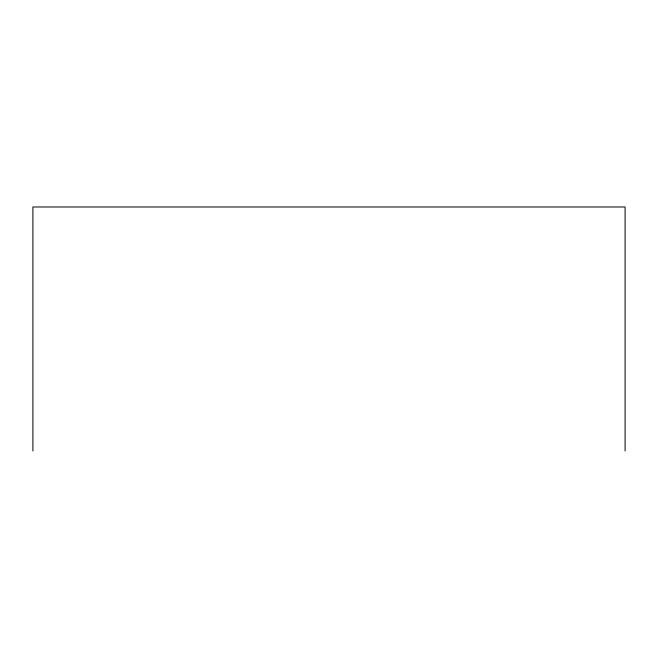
<?xml version="1.0" encoding="UTF-8"?>
<svg xmlns="http://www.w3.org/2000/svg" width="658" height="658" viewBox="0 0 658 658"><rect width="100%" height="100%" fill="white"/><g stroke="black" fill="none" stroke-linecap="round" stroke-linejoin="round"><path stroke-width="0.99" d="M625.1 451.018L625.1 206.982L32.9 206.982L32.9 451.018"/></g></svg>
